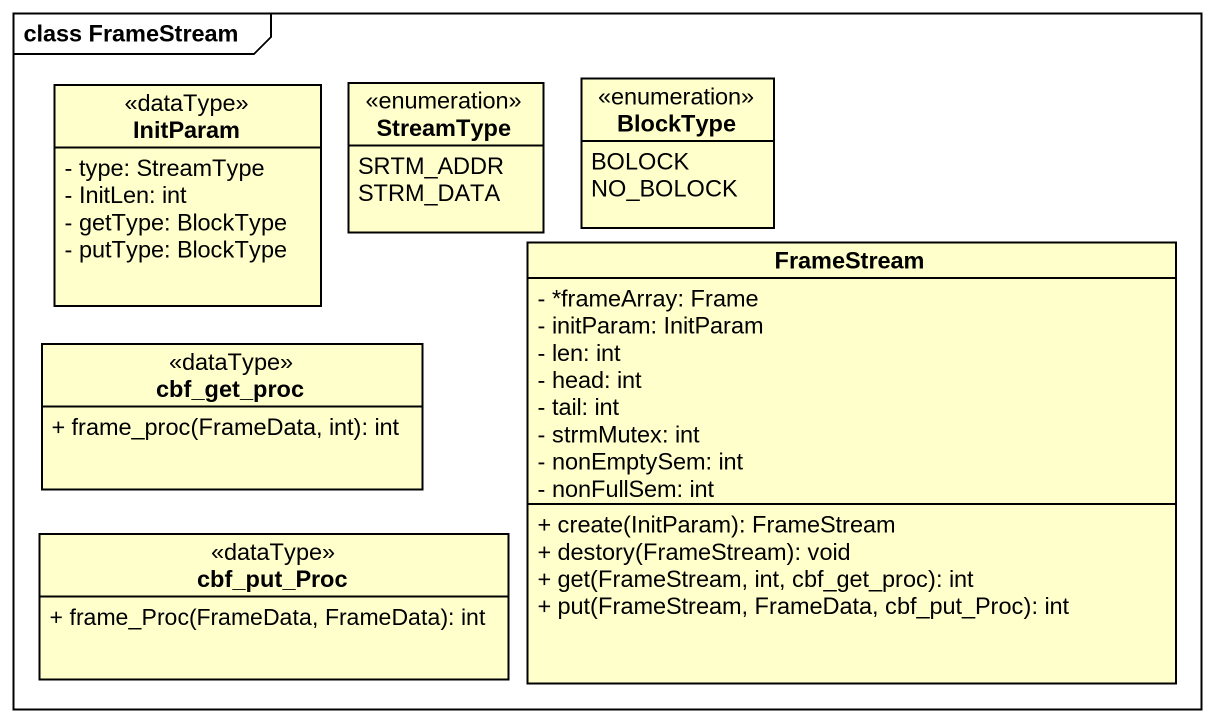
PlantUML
@startuml
mainframe class FrameStream
hide circle
hide empty members
skinparam classAttributeIconSize 0
class InitParam <<dataType>> {
  - type: StreamType
  - InitLen: int
  - getType: BlockType
  - putType: BlockType
}
enum StreamType {
  SRTM_ADDR
  STRM_DATA
}
enum BlockType {
  BOLOCK
  NO_BOLOCK
}
class FrameStream {
  - *frameArray: Frame
  - initParam: InitParam
  - len: int
  - head: int
  - tail: int
  - strmMutex: int
  - nonEmptySem: int
  - nonFullSem: int
  + create(InitParam): FrameStream
  + destory(FrameStream): void
  + get(FrameStream, int, cbf_get_proc): int
  + put(FrameStream, FrameData, cbf_put_Proc): int
}
class cbf_get_proc <<dataType>> {
  + frame_proc(FrameData, int): int
}
class cbf_put_Proc <<dataType>> {
  + frame_Proc(FrameData, FrameData): int
}
@enduml
